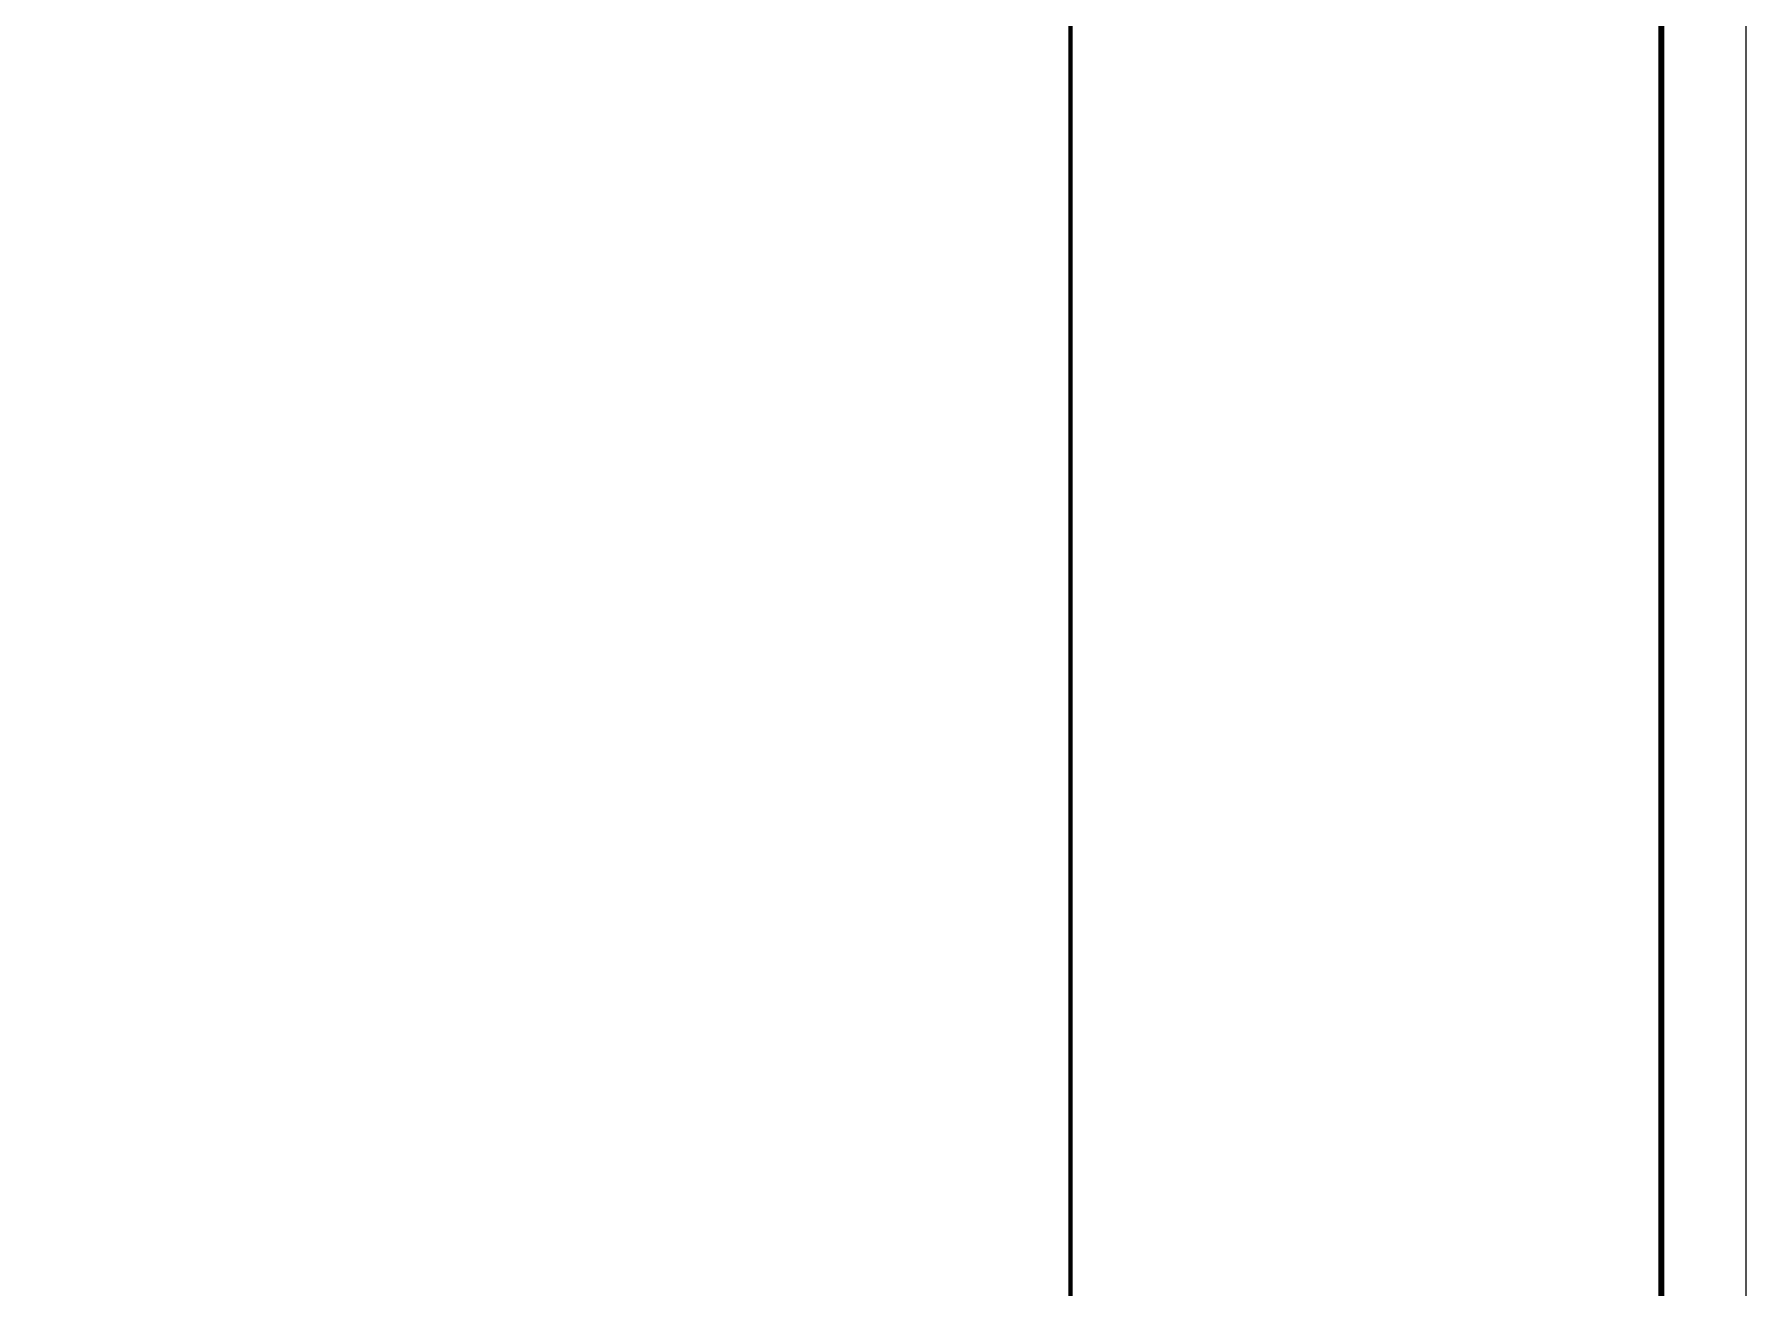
# Model space of a CAD drawing. Extents: x 74607 to 188346, y 27287 to 39167.
# Drawn here: x 112492 to 116547, y 33227 to 36197 of the extents above; entities that cross this region are included whole.
import ezdxf
from ezdxf.enums import TextEntityAlignment as Align

# ---------------------------------------------------------------- set-up
doc = ezdxf.new("R2010")
doc.units = 0
doc.header["$LTSCALE"] = 1000
doc.header["$MEASUREMENT"] = 0
doc.linetypes.add('DASHED2', pattern=[0.375, 0.25, -0.125])
doc.layers.add('DIM_LEAD', color=3, linetype='Continuous')
doc.layers.add('龙骨虚线', color=165, linetype='DASHED2')
doc.styles.get("Standard").update_dxf_attribs({"font": 'gbenor.shx', "bigfont": 'gbcbig.shx'})

# ---------------------------------------------------------------- blocks, each defined once
blk = doc.blocks.new('A1')
at = {"color": 94, "linetype": 'Continuous'}
blk.add_lwpolyline([(-841, 0), (-841, 594), (0, 594), (0, 0)], close=True, dxfattribs=at)
at = {"color": 94, "linetype": 'Continuous', "const_width": 0.7}
blk.add_lwpolyline([(-816, 10), (-816, 584), (-10, 584), (-10, 10)], close=True, dxfattribs=at)
at = {"color": 94, "linetype": 'Continuous', "const_width": 0.5}
for points in [[(-80, 10), (-80, 584)], [(-10, 10), (-10, 584)]]:
    blk.add_lwpolyline(points, dxfattribs=at)
at = {"color": 0, "linetype": 'ByBlock', "lineweight": -2}
blk.add_attdef('001', text='', height=3.89, dxfattribs=at).set_placement((-21.27, 23.56), align=Align.CENTER)
at = {"layer": 'DIM_LEAD', "color": 7, "linetype": 'Continuous', "lineweight": 0}
for tag, height, p in [('一层平面图', 3.24, (-45, 46.64)), ('比例', 2.92, (-54.96, 15.87))]:
    blk.add_attdef(tag, text='', height=height, dxfattribs=at).set_placement(p, align=Align.MIDDLE_CENTER)

msp = doc.modelspace()

# ---------------------------------------------------------------- block references
at = {"layer": '龙骨虚线', "xscale": 20, "yscale": 20, "zscale": 20}
msp.add_blockref('A1', (116546.8, 27287.2), dxfattribs=at)

doc.saveas('drawing.dxf')
